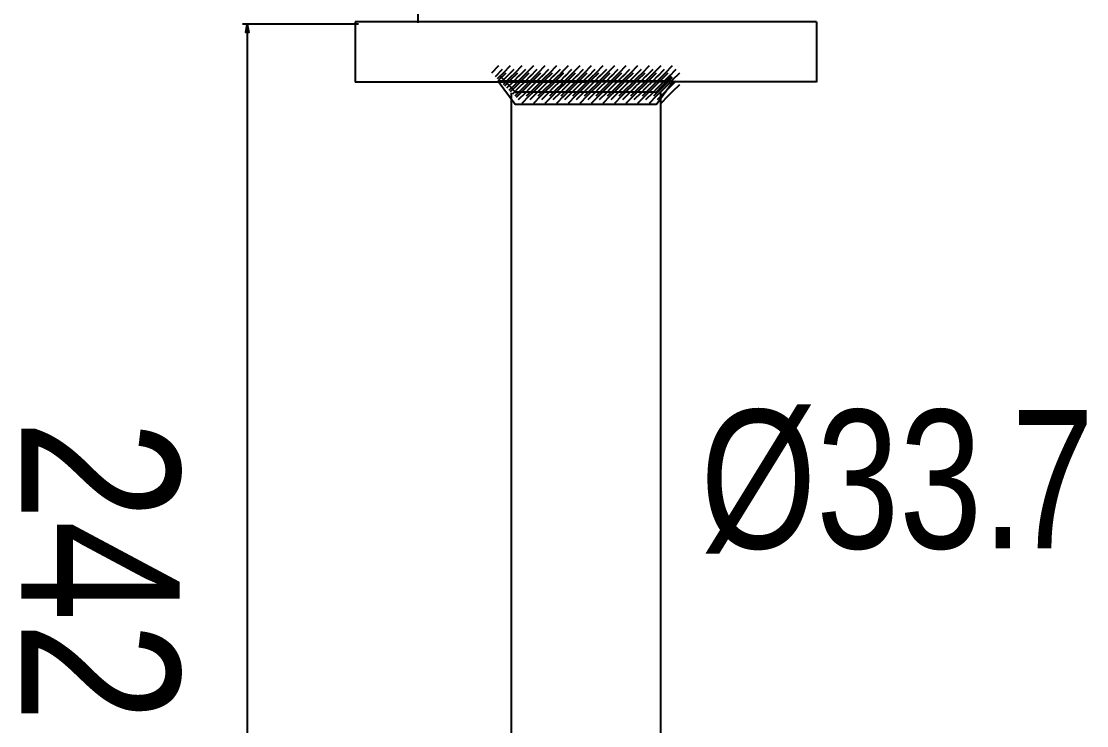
# Model space of a CAD drawing. Extents: x 7 to 173, y 7 to 258.
# Drawn here: x 6.7 to 62.3, y 35.2 to 72 of the extents above; entities that cross this region are included whole.
import ezdxf

# ---------------------------------------------------------------- set-up
doc = ezdxf.new("R2010")
doc.units = 0
doc.layers.add('LIVELLO_1', color=160, linetype='Continuous')
doc.styles.add('STD', font='txt')

# ---------------------------------------------------------------- blocks, each defined once
blk = doc.blocks.new('AI9-BLK319')
at = {"layer": 'LIVELLO_1', "color": 7}
for p, q in [((3.555166, -0.319877), (3.925686, 0.050471)), ((3.740512, -0.50729), (4.111032, -0.134531)), ((3.925686, -0.692636), (4.298446, -0.319877))]:
    blk.add_line(p, q, dxfattribs=at)
blk = doc.blocks.new('AI9-BLK318')
at = {"layer": 'LIVELLO_1', "color": 7}
blk.add_blockref('AI9-BLK319', (0, 0), dxfattribs=at)
blk = doc.blocks.new('AI9-BLK317')
at = {"layer": 'LIVELLO_1', "color": 7}
for p, q in [((3.784007, -0.171221), (4.154699, 0.201538)), ((3.969353, -0.356567), (4.339873, 0.016192)), ((4.154699, -0.541914), (4.527458, -0.171221))]:
    blk.add_line(p, q, dxfattribs=at)
blk = doc.blocks.new('AI9-BLK316')
at = {"layer": 'LIVELLO_1', "color": 7}
blk.add_blockref('AI9-BLK317', (0, 0), dxfattribs=at)
blk = doc.blocks.new('AI9-BLK315')
at = {"layer": 'LIVELLO_1', "color": 7}
for p, q in [((3.934299, 0.016364), (4.304991, 0.389124)), ((4.119645, -0.168982), (4.491371, 0.203777)), ((4.304991, -0.354328), (4.678784, 0.016364))]:
    blk.add_line(p, q, dxfattribs=at)
blk = doc.blocks.new('AI9-BLK314')
at = {"layer": 'LIVELLO_1', "color": 7}
blk.add_blockref('AI9-BLK315', (0, 0), dxfattribs=at)
blk = doc.blocks.new('AI9-BLK311')
at = {"layer": 'LIVELLO_1', "color": 7}
for p, q in [((2.950724, -0.319877), (3.321417, 0.050471)), ((3.13607, -0.50729), (3.50883, -0.134531)), ((3.321417, -0.692636), (3.694176, -0.319877))]:
    blk.add_line(p, q, dxfattribs=at)
blk = doc.blocks.new('AI9-BLK310')
at = {"layer": 'LIVELLO_1', "color": 7}
blk.add_blockref('AI9-BLK311', (0, 0), dxfattribs=at)
blk = doc.blocks.new('AI9-BLK309')
at = {"layer": 'LIVELLO_1', "color": 7}
for p, q in [((3.253548, -0.171221), (3.624068, 0.201538)), ((3.438722, -0.356567), (3.811481, 0.016192)), ((3.624068, -0.541914), (3.996828, -0.171221))]:
    blk.add_line(p, q, dxfattribs=at)
blk = doc.blocks.new('AI9-BLK308')
at = {"layer": 'LIVELLO_1', "color": 7}
blk.add_blockref('AI9-BLK309', (0, 0), dxfattribs=at)
blk = doc.blocks.new('AI9-BLK307')
at = {"layer": 'LIVELLO_1', "color": 7}
for p, q in [((3.555166, 0.016364), (3.925686, 0.389124)), ((3.740512, -0.168982), (4.111032, 0.203777)), ((3.925686, -0.354328), (4.298446, 0.016364))]:
    blk.add_line(p, q, dxfattribs=at)
blk = doc.blocks.new('AI9-BLK306')
at = {"layer": 'LIVELLO_1', "color": 7}
blk.add_blockref('AI9-BLK307', (0, 0), dxfattribs=at)
blk = doc.blocks.new('AI9-BLK305')
at = {"layer": 'LIVELLO_1', "color": 7}
for p, q in [((3.784007, 0.187413), (4.154699, 0.560173)), ((3.969353, 0.002412), (4.339873, 0.375171)), ((4.154699, -0.182935), (4.527458, 0.187413))]:
    blk.add_line(p, q, dxfattribs=at)
blk = doc.blocks.new('AI9-BLK304')
at = {"layer": 'LIVELLO_1', "color": 7}
blk.add_blockref('AI9-BLK305', (0, 0), dxfattribs=at)
blk = doc.blocks.new('AI9-BLK303')
at = {"layer": 'LIVELLO_1', "color": 7}
for p, q in [((3.934299, 0.338308), (4.304991, 0.711068)), ((4.119645, 0.152962), (4.491371, 0.523655)), ((4.304991, -0.032384), (4.678784, 0.338308))]:
    blk.add_line(p, q, dxfattribs=at)
blk = doc.blocks.new('AI9-BLK302')
at = {"layer": 'LIVELLO_1', "color": 7}
blk.add_blockref('AI9-BLK303', (0, 0), dxfattribs=at)
blk = doc.blocks.new('AI9-BLK301')
at = {"layer": 'LIVELLO_1', "color": 7}
for p, q in [((2.346455, -0.319877), (2.719214, 0.050471)), ((2.531628, -0.50729), (2.904388, -0.134531)), ((2.719214, -0.692636), (3.089734, -0.319877))]:
    blk.add_line(p, q, dxfattribs=at)
blk = doc.blocks.new('AI9-BLK300')
at = {"layer": 'LIVELLO_1', "color": 7}
blk.add_blockref('AI9-BLK301', (0, 0), dxfattribs=at)
blk = doc.blocks.new('AI9-BLK299')
at = {"layer": 'LIVELLO_1', "color": 7}
for p, q in [((2.649106, -0.171221), (3.021866, 0.201538)), ((2.834452, -0.356567), (3.207212, 0.016192)), ((3.021866, -0.541914), (3.392386, -0.171221))]:
    blk.add_line(p, q, dxfattribs=at)
blk = doc.blocks.new('AI9-BLK298')
at = {"layer": 'LIVELLO_1', "color": 7}
blk.add_blockref('AI9-BLK299', (0, 0), dxfattribs=at)
blk = doc.blocks.new('AI9-BLK297')
at = {"layer": 'LIVELLO_1', "color": 7}
for p, q in [((2.950724, 0.016364), (3.321417, 0.389124)), ((3.13607, -0.168982), (3.50883, 0.203777)), ((3.321417, -0.354328), (3.694176, 0.016364))]:
    blk.add_line(p, q, dxfattribs=at)
blk = doc.blocks.new('AI9-BLK296')
at = {"layer": 'LIVELLO_1', "color": 7}
blk.add_blockref('AI9-BLK297', (0, 0), dxfattribs=at)
blk = doc.blocks.new('AI9-BLK295')
at = {"layer": 'LIVELLO_1', "color": 7}
for p, q in [((3.253548, 0.187413), (3.624068, 0.560173)), ((3.438722, 0.002412), (3.811481, 0.375171)), ((3.624068, -0.182935), (3.996828, 0.187413))]:
    blk.add_line(p, q, dxfattribs=at)
blk = doc.blocks.new('AI9-BLK294')
at = {"layer": 'LIVELLO_1', "color": 7}
blk.add_blockref('AI9-BLK295', (0, 0), dxfattribs=at)
blk = doc.blocks.new('AI9-BLK293')
at = {"layer": 'LIVELLO_1', "color": 7}
for p, q in [((3.555166, 0.338308), (3.925686, 0.711068)), ((3.740512, 0.152962), (4.111032, 0.523655)), ((3.925686, -0.032384), (4.298446, 0.338308))]:
    blk.add_line(p, q, dxfattribs=at)
blk = doc.blocks.new('AI9-BLK292')
at = {"layer": 'LIVELLO_1', "color": 7}
blk.add_blockref('AI9-BLK293', (0, 0), dxfattribs=at)
blk = doc.blocks.new('AI9-BLK291')
at = {"layer": 'LIVELLO_1', "color": 7}
for p, q in [((1.742013, -0.319877), (2.114772, 0.050471)), ((1.929426, -0.50729), (2.300118, -0.134531)), ((2.114772, -0.692636), (2.485292, -0.319877))]:
    blk.add_line(p, q, dxfattribs=at)
blk = doc.blocks.new('AI9-BLK290')
at = {"layer": 'LIVELLO_1', "color": 7}
blk.add_blockref('AI9-BLK291', (0, 0), dxfattribs=at)
blk = doc.blocks.new('AI9-BLK289')
at = {"layer": 'LIVELLO_1', "color": 7}
for p, q in [((2.043631, -0.171221), (2.417424, 0.201538)), ((2.228977, -0.356567), (2.60277, 0.016192)), ((2.417424, -0.541914), (2.788116, -0.171221))]:
    blk.add_line(p, q, dxfattribs=at)
blk = doc.blocks.new('AI9-BLK288')
at = {"layer": 'LIVELLO_1', "color": 7}
blk.add_blockref('AI9-BLK289', (0, 0), dxfattribs=at)
blk = doc.blocks.new('AI9-BLK287')
at = {"layer": 'LIVELLO_1', "color": 7}
for p, q in [((2.346455, 0.016364), (2.719214, 0.389124)), ((2.531628, -0.168982), (2.904388, 0.203777)), ((2.719214, -0.354328), (3.089734, 0.016364))]:
    blk.add_line(p, q, dxfattribs=at)
blk = doc.blocks.new('AI9-BLK286')
at = {"layer": 'LIVELLO_1', "color": 7}
blk.add_blockref('AI9-BLK287', (0, 0), dxfattribs=at)
blk = doc.blocks.new('AI9-BLK285')
at = {"layer": 'LIVELLO_1', "color": 7}
for p, q in [((2.649106, 0.187413), (3.021866, 0.560173)), ((2.834452, 0.002412), (3.207212, 0.375171)), ((3.021866, -0.182935), (3.392386, 0.187413))]:
    blk.add_line(p, q, dxfattribs=at)
blk = doc.blocks.new('AI9-BLK284')
at = {"layer": 'LIVELLO_1', "color": 7}
blk.add_blockref('AI9-BLK285', (0, 0), dxfattribs=at)
blk = doc.blocks.new('AI9-BLK283')
at = {"layer": 'LIVELLO_1', "color": 7}
for p, q in [((2.950724, 0.338308), (3.321417, 0.711068)), ((3.13607, 0.152962), (3.50883, 0.523655)), ((3.321417, -0.032384), (3.694176, 0.338308))]:
    blk.add_line(p, q, dxfattribs=at)
blk = doc.blocks.new('AI9-BLK282')
at = {"layer": 'LIVELLO_1', "color": 7}
blk.add_blockref('AI9-BLK283', (0, 0), dxfattribs=at)
blk = doc.blocks.new('AI9-BLK281')
at = {"layer": 'LIVELLO_1', "color": 7}
for p, q in [((1.13981, -0.319877), (1.51033, 0.050471)), ((1.325156, -0.50729), (1.695676, -0.134531)), ((1.51033, -0.692636), (1.881022, -0.319877))]:
    blk.add_line(p, q, dxfattribs=at)
blk = doc.blocks.new('AI9-BLK280')
at = {"layer": 'LIVELLO_1', "color": 7}
blk.add_blockref('AI9-BLK281', (0, 0), dxfattribs=at)
blk = doc.blocks.new('AI9-BLK279')
at = {"layer": 'LIVELLO_1', "color": 7}
for p, q in [((1.439189, -0.171221), (1.811948, 0.201538)), ((1.626774, -0.356567), (1.997294, 0.016192)), ((1.811948, -0.541914), (2.18264, -0.171221))]:
    blk.add_line(p, q, dxfattribs=at)
blk = doc.blocks.new('AI9-BLK278')
at = {"layer": 'LIVELLO_1', "color": 7}
blk.add_blockref('AI9-BLK279', (0, 0), dxfattribs=at)
blk = doc.blocks.new('AI9-BLK277')
at = {"layer": 'LIVELLO_1', "color": 7}
for p, q in [((1.742013, 0.016364), (2.114772, 0.389124)), ((1.929426, -0.168982), (2.300118, 0.203777)), ((2.114772, -0.354328), (2.485292, 0.016364))]:
    blk.add_line(p, q, dxfattribs=at)
blk = doc.blocks.new('AI9-BLK276')
at = {"layer": 'LIVELLO_1', "color": 7}
blk.add_blockref('AI9-BLK277', (0, 0), dxfattribs=at)
blk = doc.blocks.new('AI9-BLK275')
at = {"layer": 'LIVELLO_1', "color": 7}
for p, q in [((2.043631, 0.187413), (2.417424, 0.560173)), ((2.228977, 0.002412), (2.60277, 0.375171)), ((2.417424, -0.182935), (2.788116, 0.187413))]:
    blk.add_line(p, q, dxfattribs=at)
blk = doc.blocks.new('AI9-BLK274')
at = {"layer": 'LIVELLO_1', "color": 7}
blk.add_blockref('AI9-BLK275', (0, 0), dxfattribs=at)
blk = doc.blocks.new('AI9-BLK273')
at = {"layer": 'LIVELLO_1', "color": 7}
for p, q in [((2.346455, 0.338308), (2.719214, 0.711068)), ((2.531628, 0.152962), (2.904388, 0.523655)), ((2.719214, -0.032384), (3.089734, 0.338308))]:
    blk.add_line(p, q, dxfattribs=at)
blk = doc.blocks.new('AI9-BLK272')
at = {"layer": 'LIVELLO_1', "color": 7}
blk.add_blockref('AI9-BLK273', (0, 0), dxfattribs=at)
blk = doc.blocks.new('AI9-BLK271')
at = {"layer": 'LIVELLO_1', "color": 7}
for p, q in [((0.535368, -0.319877), (0.90606, 0.050471)), ((0.720714, -0.50729), (1.091234, -0.134531)), ((0.90606, -0.692636), (1.278819, -0.319877))]:
    blk.add_line(p, q, dxfattribs=at)
blk = doc.blocks.new('AI9-BLK270')
at = {"layer": 'LIVELLO_1', "color": 7}
blk.add_blockref('AI9-BLK271', (0, 0), dxfattribs=at)
blk = doc.blocks.new('AI9-BLK269')
at = {"layer": 'LIVELLO_1', "color": 7}
for p, q in [((0.836986, -0.171221), (1.207678, 0.201538)), ((1.022332, -0.356567), (1.393024, 0.016192)), ((1.207678, -0.541914), (1.580438, -0.171221))]:
    blk.add_line(p, q, dxfattribs=at)
blk = doc.blocks.new('AI9-BLK268')
at = {"layer": 'LIVELLO_1', "color": 7}
blk.add_blockref('AI9-BLK269', (0, 0), dxfattribs=at)
blk = doc.blocks.new('AI9-BLK267')
at = {"layer": 'LIVELLO_1', "color": 7}
for p, q in [((1.13981, 0.016364), (1.51033, 0.389124)), ((1.325156, -0.168982), (1.695676, 0.203777)), ((1.51033, -0.354328), (1.881022, 0.016364))]:
    blk.add_line(p, q, dxfattribs=at)
blk = doc.blocks.new('AI9-BLK266')
at = {"layer": 'LIVELLO_1', "color": 7}
blk.add_blockref('AI9-BLK267', (0, 0), dxfattribs=at)
blk = doc.blocks.new('AI9-BLK265')
at = {"layer": 'LIVELLO_1', "color": 7}
for p, q in [((1.439189, 0.187413), (1.811948, 0.560173)), ((1.626774, 0.002412), (1.997294, 0.375171)), ((1.811948, -0.182935), (2.18264, 0.187413))]:
    blk.add_line(p, q, dxfattribs=at)
blk = doc.blocks.new('AI9-BLK264')
at = {"layer": 'LIVELLO_1', "color": 7}
blk.add_blockref('AI9-BLK265', (0, 0), dxfattribs=at)
blk = doc.blocks.new('AI9-BLK263')
at = {"layer": 'LIVELLO_1', "color": 7}
for p, q in [((1.742013, 0.338308), (2.114772, 0.711068)), ((1.929426, 0.152962), (2.300118, 0.523655)), ((2.114772, -0.032384), (2.485292, 0.338308))]:
    blk.add_line(p, q, dxfattribs=at)
blk = doc.blocks.new('AI9-BLK262')
at = {"layer": 'LIVELLO_1', "color": 7}
blk.add_blockref('AI9-BLK263', (0, 0), dxfattribs=at)
blk = doc.blocks.new('AI9-BLK261')
at = {"layer": 'LIVELLO_1', "color": 7}
for p, q in [((-0.070108, -0.319877), (0.300585, 0.050471)), ((0.115238, -0.50729), (0.489031, -0.134531)), ((0.300585, -0.692636), (0.674377, -0.319877))]:
    blk.add_line(p, q, dxfattribs=at)
blk = doc.blocks.new('AI9-BLK260')
at = {"layer": 'LIVELLO_1', "color": 7}
blk.add_blockref('AI9-BLK261', (0, 0), dxfattribs=at)
blk = doc.blocks.new('AI9-BLK259')
at = {"layer": 'LIVELLO_1', "color": 7}
for p, q in [((0.232716, -0.171221), (0.603236, 0.201538)), ((0.41789, -0.356567), (0.790649, 0.016192)), ((0.603236, -0.541914), (0.975996, -0.171221))]:
    blk.add_line(p, q, dxfattribs=at)
blk = doc.blocks.new('AI9-BLK258')
at = {"layer": 'LIVELLO_1', "color": 7}
blk.add_blockref('AI9-BLK259', (0, 0), dxfattribs=at)
blk = doc.blocks.new('AI9-BLK257')
at = {"layer": 'LIVELLO_1', "color": 7}
for p, q in [((0.535368, 0.016364), (0.90606, 0.389124)), ((0.720714, -0.168982), (1.091234, 0.203777)), ((0.90606, -0.354328), (1.278819, 0.016364))]:
    blk.add_line(p, q, dxfattribs=at)
blk = doc.blocks.new('AI9-BLK256')
at = {"layer": 'LIVELLO_1', "color": 7}
blk.add_blockref('AI9-BLK257', (0, 0), dxfattribs=at)
blk = doc.blocks.new('AI9-BLK255')
at = {"layer": 'LIVELLO_1', "color": 7}
for p, q in [((0.836986, 0.187413), (1.207678, 0.560173)), ((1.022332, 0.002412), (1.393024, 0.375171)), ((1.207678, -0.182935), (1.580438, 0.187413))]:
    blk.add_line(p, q, dxfattribs=at)
blk = doc.blocks.new('AI9-BLK254')
at = {"layer": 'LIVELLO_1', "color": 7}
blk.add_blockref('AI9-BLK255', (0, 0), dxfattribs=at)
blk = doc.blocks.new('AI9-BLK253')
at = {"layer": 'LIVELLO_1', "color": 7}
for p, q in [((1.13981, 0.338308), (1.51033, 0.711068)), ((1.325156, 0.152962), (1.695676, 0.523655)), ((1.51033, -0.032384), (1.881022, 0.338308))]:
    blk.add_line(p, q, dxfattribs=at)
blk = doc.blocks.new('AI9-BLK252')
at = {"layer": 'LIVELLO_1', "color": 7}
blk.add_blockref('AI9-BLK253', (0, 0), dxfattribs=at)
blk = doc.blocks.new('AI9-BLK251')
at = {"layer": 'LIVELLO_1', "color": 7}
for p, q in [((-0.674377, -0.319877), (-0.301618, 0.050471)), ((-0.489204, -0.50729), (-0.116444, -0.134531)), ((-0.301618, -0.692636), (0.068902, -0.319877))]:
    blk.add_line(p, q, dxfattribs=at)
blk = doc.blocks.new('AI9-BLK250')
at = {"layer": 'LIVELLO_1', "color": 7}
blk.add_blockref('AI9-BLK251', (0, 0), dxfattribs=at)
blk = doc.blocks.new('AI9-BLK249')
at = {"layer": 'LIVELLO_1', "color": 7}
for p, q in [((-0.371726, -0.171221), (-0.001034, 0.201538)), ((-0.18638, -0.356567), (0.18638, 0.016192)), ((-0.001034, -0.541914), (0.371726, -0.171221))]:
    blk.add_line(p, q, dxfattribs=at)
blk = doc.blocks.new('AI9-BLK248')
at = {"layer": 'LIVELLO_1', "color": 7}
blk.add_blockref('AI9-BLK249', (0, 0), dxfattribs=at)
blk = doc.blocks.new('AI9-BLK247')
at = {"layer": 'LIVELLO_1', "color": 7}
for p, q in [((-0.070108, 0.016364), (0.300585, 0.389124)), ((0.115238, -0.168982), (0.489031, 0.203777)), ((0.300585, -0.354328), (0.674377, 0.016364))]:
    blk.add_line(p, q, dxfattribs=at)
blk = doc.blocks.new('AI9-BLK246')
at = {"layer": 'LIVELLO_1', "color": 7}
blk.add_blockref('AI9-BLK247', (0, 0), dxfattribs=at)
blk = doc.blocks.new('AI9-BLK245')
at = {"layer": 'LIVELLO_1', "color": 7}
for p, q in [((0.232716, 0.187413), (0.603236, 0.560173)), ((0.41789, 0.002412), (0.790649, 0.375171)), ((0.603236, -0.182935), (0.975996, 0.187413))]:
    blk.add_line(p, q, dxfattribs=at)
blk = doc.blocks.new('AI9-BLK244')
at = {"layer": 'LIVELLO_1', "color": 7}
blk.add_blockref('AI9-BLK245', (0, 0), dxfattribs=at)
blk = doc.blocks.new('AI9-BLK243')
at = {"layer": 'LIVELLO_1', "color": 7}
for p, q in [((0.535368, 0.338308), (0.90606, 0.711068)), ((0.720714, 0.152962), (1.091234, 0.523655)), ((0.90606, -0.032384), (1.278819, 0.338308))]:
    blk.add_line(p, q, dxfattribs=at)
blk = doc.blocks.new('AI9-BLK242')
at = {"layer": 'LIVELLO_1', "color": 7}
blk.add_blockref('AI9-BLK243', (0, 0), dxfattribs=at)
blk = doc.blocks.new('AI9-BLK241')
at = {"layer": 'LIVELLO_1', "color": 7}
for p, q in [((-1.278819, -0.319877), (-0.90606, 0.050471)), ((-1.091406, -0.50729), (-0.720714, -0.134531)), ((-0.90606, -0.692636), (-0.53554, -0.319877))]:
    blk.add_line(p, q, dxfattribs=at)
blk = doc.blocks.new('AI9-BLK240')
at = {"layer": 'LIVELLO_1', "color": 7}
blk.add_blockref('AI9-BLK241', (0, 0), dxfattribs=at)
blk = doc.blocks.new('AI9-BLK239')
at = {"layer": 'LIVELLO_1', "color": 7}
for p, q in [((-0.976168, -0.171221), (-0.603408, 0.201538)), ((-0.790822, -0.356567), (-0.418062, 0.016192)), ((-0.603408, -0.541914), (-0.232716, -0.171221))]:
    blk.add_line(p, q, dxfattribs=at)
blk = doc.blocks.new('AI9-BLK238')
at = {"layer": 'LIVELLO_1', "color": 7}
blk.add_blockref('AI9-BLK239', (0, 0), dxfattribs=at)
blk = doc.blocks.new('AI9-BLK237')
at = {"layer": 'LIVELLO_1', "color": 7}
for p, q in [((-0.674377, 0.016364), (-0.301618, 0.389124)), ((-0.489204, -0.168982), (-0.116444, 0.203777)), ((-0.301618, -0.354328), (0.068902, 0.016364))]:
    blk.add_line(p, q, dxfattribs=at)
blk = doc.blocks.new('AI9-BLK236')
at = {"layer": 'LIVELLO_1', "color": 7}
blk.add_blockref('AI9-BLK237', (0, 0), dxfattribs=at)
blk = doc.blocks.new('AI9-BLK235')
at = {"layer": 'LIVELLO_1', "color": 7}
for p, q in [((-0.371726, 0.187413), (-0.001034, 0.560173)), ((-0.18638, 0.002412), (0.18638, 0.375171)), ((-0.001034, -0.182935), (0.371726, 0.187413))]:
    blk.add_line(p, q, dxfattribs=at)
blk = doc.blocks.new('AI9-BLK234')
at = {"layer": 'LIVELLO_1', "color": 7}
blk.add_blockref('AI9-BLK235', (0, 0), dxfattribs=at)
blk = doc.blocks.new('AI9-BLK233')
at = {"layer": 'LIVELLO_1', "color": 7}
for p, q in [((-0.070108, 0.338308), (0.300585, 0.711068)), ((0.115238, 0.152962), (0.489031, 0.523655)), ((0.300585, -0.032384), (0.674377, 0.338308))]:
    blk.add_line(p, q, dxfattribs=at)
blk = doc.blocks.new('AI9-BLK232')
at = {"layer": 'LIVELLO_1', "color": 7}
blk.add_blockref('AI9-BLK233', (0, 0), dxfattribs=at)
blk = doc.blocks.new('AI9-BLK231')
at = {"layer": 'LIVELLO_1', "color": 7}
for p, q in [((-1.883261, -0.319877), (-1.510502, 0.050471)), ((-1.695676, -0.50729), (-1.325156, -0.134531)), ((-1.510502, -0.692636), (-1.13981, -0.319877))]:
    blk.add_line(p, q, dxfattribs=at)
blk = doc.blocks.new('AI9-BLK230')
at = {"layer": 'LIVELLO_1', "color": 7}
blk.add_blockref('AI9-BLK231', (0, 0), dxfattribs=at)
blk = doc.blocks.new('AI9-BLK229')
at = {"layer": 'LIVELLO_1', "color": 7}
for p, q in [((-1.580438, -0.171221), (-1.207678, 0.201538)), ((-1.393024, -0.356567), (-1.022332, 0.016192)), ((-1.207678, -0.541914), (-0.837158, -0.171221))]:
    blk.add_line(p, q, dxfattribs=at)
blk = doc.blocks.new('AI9-BLK228')
at = {"layer": 'LIVELLO_1', "color": 7}
blk.add_blockref('AI9-BLK229', (0, 0), dxfattribs=at)
blk = doc.blocks.new('AI9-BLK227')
at = {"layer": 'LIVELLO_1', "color": 7}
for p, q in [((-1.278819, 0.016364), (-0.90606, 0.389124)), ((-1.091406, -0.168982), (-0.720714, 0.203777)), ((-0.90606, -0.354328), (-0.53554, 0.016364))]:
    blk.add_line(p, q, dxfattribs=at)
blk = doc.blocks.new('AI9-BLK226')
at = {"layer": 'LIVELLO_1', "color": 7}
blk.add_blockref('AI9-BLK227', (0, 0), dxfattribs=at)
blk = doc.blocks.new('AI9-BLK225')
at = {"layer": 'LIVELLO_1', "color": 7}
for p, q in [((-0.976168, 0.187413), (-0.603408, 0.560173)), ((-0.790822, 0.002412), (-0.418062, 0.375171)), ((-0.603408, -0.182935), (-0.232716, 0.187413))]:
    blk.add_line(p, q, dxfattribs=at)
blk = doc.blocks.new('AI9-BLK224')
at = {"layer": 'LIVELLO_1', "color": 7}
blk.add_blockref('AI9-BLK225', (0, 0), dxfattribs=at)
blk = doc.blocks.new('AI9-BLK223')
at = {"layer": 'LIVELLO_1', "color": 7}
for p, q in [((-0.674377, 0.338308), (-0.301618, 0.711068)), ((-0.489204, 0.152962), (-0.116444, 0.523655)), ((-0.301618, -0.032384), (0.068902, 0.338308))]:
    blk.add_line(p, q, dxfattribs=at)
blk = doc.blocks.new('AI9-BLK222')
at = {"layer": 'LIVELLO_1', "color": 7}
blk.add_blockref('AI9-BLK223', (0, 0), dxfattribs=at)
blk = doc.blocks.new('AI9-BLK221')
at = {"layer": 'LIVELLO_1', "color": 7}
for p, q in [((-2.485464, -0.319877), (-2.114772, 0.050471)), ((-2.300118, -0.50729), (-1.929598, -0.134531)), ((-2.114772, -0.692636), (-1.742013, -0.319877))]:
    blk.add_line(p, q, dxfattribs=at)
blk = doc.blocks.new('AI9-BLK220')
at = {"layer": 'LIVELLO_1', "color": 7}
blk.add_blockref('AI9-BLK221', (0, 0), dxfattribs=at)
blk = doc.blocks.new('AI9-BLK219')
at = {"layer": 'LIVELLO_1', "color": 7}
for p, q in [((-2.183846, -0.171221), (-1.813154, 0.201538)), ((-1.9985, -0.356567), (-1.626774, 0.016192)), ((-1.813154, -0.541914), (-1.439361, -0.171221))]:
    blk.add_line(p, q, dxfattribs=at)
blk = doc.blocks.new('AI9-BLK218')
at = {"layer": 'LIVELLO_1', "color": 7}
blk.add_blockref('AI9-BLK219', (0, 0), dxfattribs=at)
blk = doc.blocks.new('AI9-BLK217')
at = {"layer": 'LIVELLO_1', "color": 7}
for p, q in [((-1.883261, 0.016364), (-1.510502, 0.389124)), ((-1.695676, -0.168982), (-1.325156, 0.203777)), ((-1.510502, -0.354328), (-1.13981, 0.016364))]:
    blk.add_line(p, q, dxfattribs=at)
blk = doc.blocks.new('AI9-BLK216')
at = {"layer": 'LIVELLO_1', "color": 7}
blk.add_blockref('AI9-BLK217', (0, 0), dxfattribs=at)
blk = doc.blocks.new('AI9-BLK215')
at = {"layer": 'LIVELLO_1', "color": 7}
for p, q in [((-1.580438, 0.187413), (-1.207678, 0.560173)), ((-1.393024, 0.002412), (-1.022332, 0.375171)), ((-1.207678, -0.182935), (-0.837158, 0.187413))]:
    blk.add_line(p, q, dxfattribs=at)
blk = doc.blocks.new('AI9-BLK214')
at = {"layer": 'LIVELLO_1', "color": 7}
blk.add_blockref('AI9-BLK215', (0, 0), dxfattribs=at)
blk = doc.blocks.new('AI9-BLK213')
at = {"layer": 'LIVELLO_1', "color": 7}
for p, q in [((-1.278819, 0.338308), (-0.90606, 0.711068)), ((-1.091406, 0.152962), (-0.720714, 0.523655)), ((-0.90606, -0.032384), (-0.53554, 0.338308))]:
    blk.add_line(p, q, dxfattribs=at)
blk = doc.blocks.new('AI9-BLK212')
at = {"layer": 'LIVELLO_1', "color": 7}
blk.add_blockref('AI9-BLK213', (0, 0), dxfattribs=at)
blk = doc.blocks.new('AI9-BLK211')
at = {"layer": 'LIVELLO_1', "color": 7}
for p, q in [((-3.089734, -0.319877), (-2.719214, 0.050471)), ((-2.90456, -0.50729), (-2.531801, -0.134531)), ((-2.719214, -0.692636), (-2.346455, -0.319877))]:
    blk.add_line(p, q, dxfattribs=at)
blk = doc.blocks.new('AI9-BLK210')
at = {"layer": 'LIVELLO_1', "color": 7}
blk.add_blockref('AI9-BLK211', (0, 0), dxfattribs=at)
blk = doc.blocks.new('AI9-BLK209')
at = {"layer": 'LIVELLO_1', "color": 7}
for p, q in [((-2.788116, -0.171221), (-2.417596, 0.201538)), ((-2.60277, -0.356567), (-2.23225, 0.016192)), ((-2.417596, -0.541914), (-2.044836, -0.171221))]:
    blk.add_line(p, q, dxfattribs=at)
blk = doc.blocks.new('AI9-BLK208')
at = {"layer": 'LIVELLO_1', "color": 7}
blk.add_blockref('AI9-BLK209', (0, 0), dxfattribs=at)
blk = doc.blocks.new('AI9-BLK207')
at = {"layer": 'LIVELLO_1', "color": 7}
for p, q in [((-2.485464, 0.016364), (-2.114772, 0.389124)), ((-2.300118, -0.168982), (-1.929598, 0.203777)), ((-2.114772, -0.354328), (-1.742013, 0.016364))]:
    blk.add_line(p, q, dxfattribs=at)
blk = doc.blocks.new('AI9-BLK206')
at = {"layer": 'LIVELLO_1', "color": 7}
blk.add_blockref('AI9-BLK207', (0, 0), dxfattribs=at)
blk = doc.blocks.new('AI9-BLK205')
at = {"layer": 'LIVELLO_1', "color": 7}
for p, q in [((-2.183846, 0.187413), (-1.813154, 0.560173)), ((-1.9985, 0.002412), (-1.626774, 0.375171)), ((-1.813154, -0.182935), (-1.439361, 0.187413))]:
    blk.add_line(p, q, dxfattribs=at)
blk = doc.blocks.new('AI9-BLK204')
at = {"layer": 'LIVELLO_1', "color": 7}
blk.add_blockref('AI9-BLK205', (0, 0), dxfattribs=at)
blk = doc.blocks.new('AI9-BLK203')
at = {"layer": 'LIVELLO_1', "color": 7}
for p, q in [((-1.883261, 0.338308), (-1.510502, 0.711068)), ((-1.695676, 0.152962), (-1.325156, 0.523655)), ((-1.510502, -0.032384), (-1.13981, 0.338308))]:
    blk.add_line(p, q, dxfattribs=at)
blk = doc.blocks.new('AI9-BLK202')
at = {"layer": 'LIVELLO_1', "color": 7}
blk.add_blockref('AI9-BLK203', (0, 0), dxfattribs=at)
blk = doc.blocks.new('AI9-BLK201')
at = {"layer": 'LIVELLO_1', "color": 7}
for p, q in [((-3.694176, -0.319877), (-3.321417, 0.050471)), ((-3.50883, -0.50729), (-3.13607, -0.134531)), ((-3.321417, -0.692636), (-2.950897, -0.319877))]:
    blk.add_line(p, q, dxfattribs=at)
blk = doc.blocks.new('AI9-BLK200')
at = {"layer": 'LIVELLO_1', "color": 7}
blk.add_blockref('AI9-BLK201', (0, 0), dxfattribs=at)
blk = doc.blocks.new('AI9-BLK199')
at = {"layer": 'LIVELLO_1', "color": 7}
for p, q in [((-3.392558, -0.171221), (-3.021866, 0.201538)), ((-3.207212, -0.356567), (-2.834452, 0.016192)), ((-3.021866, -0.541914), (-2.649106, -0.171221))]:
    blk.add_line(p, q, dxfattribs=at)
blk = doc.blocks.new('AI9-BLK198')
at = {"layer": 'LIVELLO_1', "color": 7}
blk.add_blockref('AI9-BLK199', (0, 0), dxfattribs=at)
blk = doc.blocks.new('AI9-BLK197')
at = {"layer": 'LIVELLO_1', "color": 7}
for p, q in [((-3.089734, 0.016364), (-2.719214, 0.389124)), ((-2.90456, -0.168982), (-2.531801, 0.203777)), ((-2.719214, -0.354328), (-2.346455, 0.016364))]:
    blk.add_line(p, q, dxfattribs=at)
blk = doc.blocks.new('AI9-BLK196')
at = {"layer": 'LIVELLO_1', "color": 7}
blk.add_blockref('AI9-BLK197', (0, 0), dxfattribs=at)
blk = doc.blocks.new('AI9-BLK195')
at = {"layer": 'LIVELLO_1', "color": 7}
for p, q in [((-2.788116, 0.187413), (-2.417596, 0.560173)), ((-2.60277, 0.002412), (-2.23225, 0.375171)), ((-2.417596, -0.182935), (-2.044836, 0.187413))]:
    blk.add_line(p, q, dxfattribs=at)
blk = doc.blocks.new('AI9-BLK194')
at = {"layer": 'LIVELLO_1', "color": 7}
blk.add_blockref('AI9-BLK195', (0, 0), dxfattribs=at)
blk = doc.blocks.new('AI9-BLK193')
at = {"layer": 'LIVELLO_1', "color": 7}
for p, q in [((-2.485464, 0.338308), (-2.114772, 0.711068)), ((-2.300118, 0.152962), (-1.929598, 0.523655)), ((-2.114772, -0.032384), (-1.742013, 0.338308))]:
    blk.add_line(p, q, dxfattribs=at)
blk = doc.blocks.new('AI9-BLK192')
at = {"layer": 'LIVELLO_1', "color": 7}
blk.add_blockref('AI9-BLK193', (0, 0), dxfattribs=at)
blk = doc.blocks.new('AI9-BLK191')
at = {"layer": 'LIVELLO_1', "color": 7}
for p, q in [((-3.996828, -0.171221), (-3.624068, 0.201538)), ((-3.811654, -0.356567), (-3.438894, 0.016192)), ((-3.624068, -0.541914), (-3.253548, -0.171221))]:
    blk.add_line(p, q, dxfattribs=at)
blk = doc.blocks.new('AI9-BLK190')
at = {"layer": 'LIVELLO_1', "color": 7}
blk.add_blockref('AI9-BLK191', (0, 0), dxfattribs=at)
blk = doc.blocks.new('AI9-BLK189')
at = {"layer": 'LIVELLO_1', "color": 7}
for p, q in [((-3.694176, 0.016364), (-3.321417, 0.389124)), ((-3.50883, -0.168982), (-3.13607, 0.203777)), ((-3.321417, -0.354328), (-2.950897, 0.016364))]:
    blk.add_line(p, q, dxfattribs=at)
blk = doc.blocks.new('AI9-BLK188')
at = {"layer": 'LIVELLO_1', "color": 7}
blk.add_blockref('AI9-BLK189', (0, 0), dxfattribs=at)
blk = doc.blocks.new('AI9-BLK187')
at = {"layer": 'LIVELLO_1', "color": 7}
for p, q in [((-3.392558, 0.187413), (-3.021866, 0.560173)), ((-3.207212, 0.002412), (-2.834452, 0.375171)), ((-3.021866, -0.182935), (-2.649106, 0.187413))]:
    blk.add_line(p, q, dxfattribs=at)
blk = doc.blocks.new('AI9-BLK186')
at = {"layer": 'LIVELLO_1', "color": 7}
blk.add_blockref('AI9-BLK187', (0, 0), dxfattribs=at)
blk = doc.blocks.new('AI9-BLK185')
at = {"layer": 'LIVELLO_1', "color": 7}
for p, q in [((-3.089734, 0.338308), (-2.719214, 0.711068)), ((-2.90456, 0.152962), (-2.531801, 0.523655)), ((-2.719214, -0.032384), (-2.346455, 0.338308))]:
    blk.add_line(p, q, dxfattribs=at)
blk = doc.blocks.new('AI9-BLK184')
at = {"layer": 'LIVELLO_1', "color": 7}
blk.add_blockref('AI9-BLK185', (0, 0), dxfattribs=at)
blk = doc.blocks.new('AI9-BLK183')
at = {"layer": 'LIVELLO_1', "color": 7}
for p, q in [((-4.299651, 0.016364), (-3.925859, 0.389124)), ((-4.114305, -0.168982), (-3.740512, 0.203777)), ((-3.925859, -0.354328), (-3.555166, 0.016364))]:
    blk.add_line(p, q, dxfattribs=at)
blk = doc.blocks.new('AI9-BLK182')
at = {"layer": 'LIVELLO_1', "color": 7}
blk.add_blockref('AI9-BLK183', (0, 0), dxfattribs=at)
blk = doc.blocks.new('AI9-BLK181')
at = {"layer": 'LIVELLO_1', "color": 7}
for p, q in [((-3.996828, 0.187413), (-3.624068, 0.560173)), ((-3.811654, 0.002412), (-3.438894, 0.375171)), ((-3.624068, -0.182935), (-3.253548, 0.187413))]:
    blk.add_line(p, q, dxfattribs=at)
blk = doc.blocks.new('AI9-BLK180')
at = {"layer": 'LIVELLO_1', "color": 7}
blk.add_blockref('AI9-BLK181', (0, 0), dxfattribs=at)
blk = doc.blocks.new('AI9-BLK179')
at = {"layer": 'LIVELLO_1', "color": 7}
for p, q in [((-3.694176, 0.338308), (-3.321417, 0.711068)), ((-3.50883, 0.152962), (-3.13607, 0.523655)), ((-3.321417, -0.032384), (-2.950897, 0.338308))]:
    blk.add_line(p, q, dxfattribs=at)
blk = doc.blocks.new('AI9-BLK178')
at = {"layer": 'LIVELLO_1', "color": 7}
blk.add_blockref('AI9-BLK179', (0, 0), dxfattribs=at)
blk = doc.blocks.new('AI9-BLK177')
at = {"layer": 'LIVELLO_1', "color": 7}
for p, q in [((-4.527458, 0.187413), (-4.154699, 0.560173)), ((-4.340045, 0.002412), (-3.969353, 0.375171)), ((-4.154699, -0.182935), (-3.784179, 0.187413))]:
    blk.add_line(p, q, dxfattribs=at)
blk = doc.blocks.new('AI9-BLK176')
at = {"layer": 'LIVELLO_1', "color": 7}
blk.add_blockref('AI9-BLK177', (0, 0), dxfattribs=at)
blk = doc.blocks.new('AI9-BLK175')
at = {"layer": 'LIVELLO_1', "color": 7}
for p, q in [((-4.299651, 0.338308), (-3.925859, 0.711068)), ((-4.114305, 0.152962), (-3.740512, 0.523655)), ((-3.925859, -0.032384), (-3.555166, 0.338308))]:
    blk.add_line(p, q, dxfattribs=at)
blk = doc.blocks.new('AI9-BLK174')
at = {"layer": 'LIVELLO_1', "color": 7}
blk.add_blockref('AI9-BLK175', (0, 0), dxfattribs=at)
blk = doc.blocks.new('AI9-BLK173')
at = {"layer": 'LIVELLO_1', "color": 7}
for p, q in [((-4.67887, 0.338308), (-4.306111, 0.711068)), ((-4.491285, 0.152962), (-4.120765, 0.523655)), ((-4.306111, -0.032384), (-3.935419, 0.338308))]:
    blk.add_line(p, q, dxfattribs=at)
blk = doc.blocks.new('AI9-BLK172')
at = {"layer": 'LIVELLO_1', "color": 7}
blk.add_blockref('AI9-BLK173', (0, 0), dxfattribs=at)
blk = doc.blocks.new('AI9-BLK1')
at = {"layer": 'LIVELLO_1', "color": 7}
for p, q in [((-60.762, -59.254), (-60.762, -19.284)), ((-63.882, -59.319), (-69.933, -59.319)), ((-69.68, -59.319), (-69.68, -111.17)), ((-64.053, -59.201), (-64.053, -62.353)), ((-39.968, -59.201), (-39.968, -62.353)), ((-55.627, -62.934), (-56.484, -62.038)), ((-48.396, -62.934), (-47.538, -62.038)), ((-52.01, -62.353), (-64.053, -62.353)), ((-39.968, -62.342), (-52.01, -62.342)), ((-55.905, -62.913), (-55.905, -109.264)), ((-48.394, -62.883), (-55.627, -62.883)), ((-48.118, -62.913), (-48.118, -109.264))]:
    blk.add_line(p, q, dxfattribs=at)
for points in [[(-69.68, -59.319), (-69.6, -59.769), (-69.762, -59.769), (-69.68, -59.319)], [(-39.968, -59.201), (-52.01, -59.201), (-64.053, -59.201)]]:
    blk.add_lwpolyline(points, dxfattribs=at)
blk.add_lwpolyline([(-52.01, -62.299), (-56.577, -62.299), (-55.701, -63.508), (-48.321, -63.508), (-47.446, -62.299)], close=True, dxfattribs=at)
for name, p in [('AI9-BLK172', (-52.236, -62.202)), ('AI9-BLK174', (-52.011, -62.202)), ('AI9-BLK178', (-52.011, -62.202)), ('AI9-BLK184', (-52.011, -62.202)), ('AI9-BLK192', (-52.011, -62.202)), ('AI9-BLK202', (-52.011, -62.202)), ('AI9-BLK212', (-52.011, -62.202)), ('AI9-BLK222', (-52.011, -62.202)), ('AI9-BLK232', (-52.011, -62.202)), ('AI9-BLK242', (-52.011, -62.202)), ('AI9-BLK252', (-52.011, -62.202)), ('AI9-BLK262', (-52.011, -62.202)), ('AI9-BLK272', (-52.011, -62.202)), ('AI9-BLK282', (-52.011, -62.202)), ('AI9-BLK292', (-52.011, -62.202)), ('AI9-BLK302', (-51.786, -62.202)), ('AI9-BLK176', (-52.085, -62.353)), ('AI9-BLK182', (-52.011, -62.485)), ('AI9-BLK180', (-52.011, -62.353)), ('AI9-BLK188', (-52.011, -62.485)), ('AI9-BLK186', (-52.011, -62.353)), ('AI9-BLK196', (-52.011, -62.485)), ('AI9-BLK194', (-52.011, -62.353)), ('AI9-BLK206', (-52.011, -62.485)), ('AI9-BLK204', (-52.011, -62.353)), ('AI9-BLK216', (-52.011, -62.485)), ('AI9-BLK214', (-52.011, -62.353)), ('AI9-BLK226', (-52.011, -62.485)), ('AI9-BLK224', (-52.011, -62.353)), ('AI9-BLK236', (-52.011, -62.485)), ('AI9-BLK234', (-52.011, -62.353)), ('AI9-BLK246', (-52.011, -62.485)), ('AI9-BLK244', (-52.011, -62.353)), ('AI9-BLK256', (-52.011, -62.485)), ('AI9-BLK254', (-52.011, -62.353)), ('AI9-BLK266', (-52.011, -62.485)), ('AI9-BLK264', (-52.011, -62.353)), ('AI9-BLK276', (-52.011, -62.485)), ('AI9-BLK274', (-52.011, -62.353)), ('AI9-BLK286', (-52.011, -62.485)), ('AI9-BLK284', (-52.011, -62.353)), ('AI9-BLK296', (-52.011, -62.485)), ('AI9-BLK294', (-52.011, -62.353)), ('AI9-BLK306', (-52.011, -62.485)), ('AI9-BLK304', (-51.937, -62.353)), ('AI9-BLK314', (-51.786, -62.485)), ('AI9-BLK190', (-52.011, -62.599)), ('AI9-BLK200', (-52.011, -62.75)), ('AI9-BLK198', (-52.011, -62.599)), ('AI9-BLK210', (-52.011, -62.75)), ('AI9-BLK208', (-52.011, -62.599)), ('AI9-BLK220', (-52.011, -62.75)), ('AI9-BLK218', (-52.011, -62.599)), ('AI9-BLK230', (-52.011, -62.75)), ('AI9-BLK228', (-52.011, -62.599)), ('AI9-BLK240', (-52.011, -62.75)), ('AI9-BLK238', (-52.011, -62.599)), ('AI9-BLK250', (-52.011, -62.75)), ('AI9-BLK248', (-52.011, -62.599)), ('AI9-BLK260', (-52.011, -62.75)), ('AI9-BLK258', (-52.011, -62.599)), ('AI9-BLK270', (-52.011, -62.75)), ('AI9-BLK268', (-52.011, -62.599)), ('AI9-BLK280', (-52.011, -62.75)), ('AI9-BLK278', (-52.011, -62.599)), ('AI9-BLK290', (-52.011, -62.75)), ('AI9-BLK288', (-52.011, -62.599)), ('AI9-BLK300', (-52.011, -62.75)), ('AI9-BLK298', (-52.011, -62.599)), ('AI9-BLK310', (-52.011, -62.75)), ('AI9-BLK308', (-52.011, -62.599)), ('AI9-BLK318', (-52.011, -62.75)), ('AI9-BLK316', (-51.937, -62.599))]:
    blk.add_blockref(name, p, dxfattribs=at)
at = {"layer": 'LIVELLO_1', "color": 7, "char_height": 7.22747, "attachment_point": 1, "style": 'STD'}
for s, insert in [('\\fArial Narrow|b0|i0;\\H7.2275;\\W0.94;\\C7;Ø33.', (-46.036, -79.455)), ('\\fArial Narrow|b0|i0;\\H7.2275;\\W0.94;\\C7;7', (-29.809, -79.455))]:
    blk.add_mtext(s, dxfattribs=dict(at, insert=insert))
at = {"layer": 'LIVELLO_1', "color": 7, "insert": (-73.211, -79.969), "char_height": 8.26137, "attachment_point": 1, "rotation": 270, "style": 'STD'}
blk.add_mtext('\\fArial Narrow|b0|i0;\\H8.2614;\\C7;242', dxfattribs=at)

msp = doc.modelspace()

# ---------------------------------------------------------------- block references
at = {"layer": 'LIVELLO_1', "color": 7}
msp.add_blockref('AI9-BLK1', (88.168348, 131.129291), dxfattribs=at)

doc.saveas('drawing.dxf')
